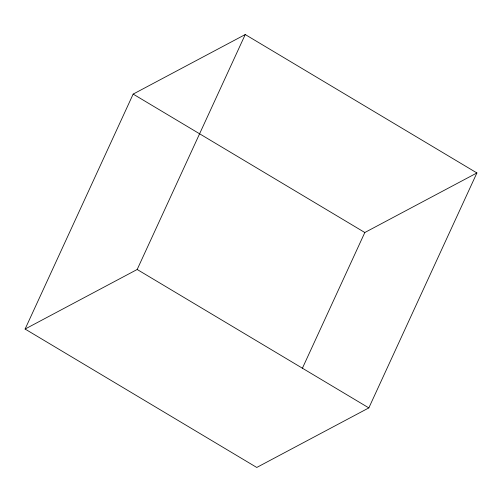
<?xml version="1.0" encoding="UTF-8"?>
<svg xmlns="http://www.w3.org/2000/svg" width="502" height="502" viewBox="0 0 502 502"><rect width="100%" height="100%" fill="white"/><g stroke="black" fill="none" stroke-linecap="round" stroke-linejoin="round"><path stroke-width="0.75" d="M25.1 329.048L133.162 94.1L245.24 34.544L476.9 172.952L368.838 407.9L256.76 467.456L25.1 329.048L137.178 269.486L245.24 34.544M302.279 368.493L364.822 232.514L476.9 172.952M133.162 94.1L364.822 232.514M137.178 269.486L368.838 407.9"/></g></svg>
